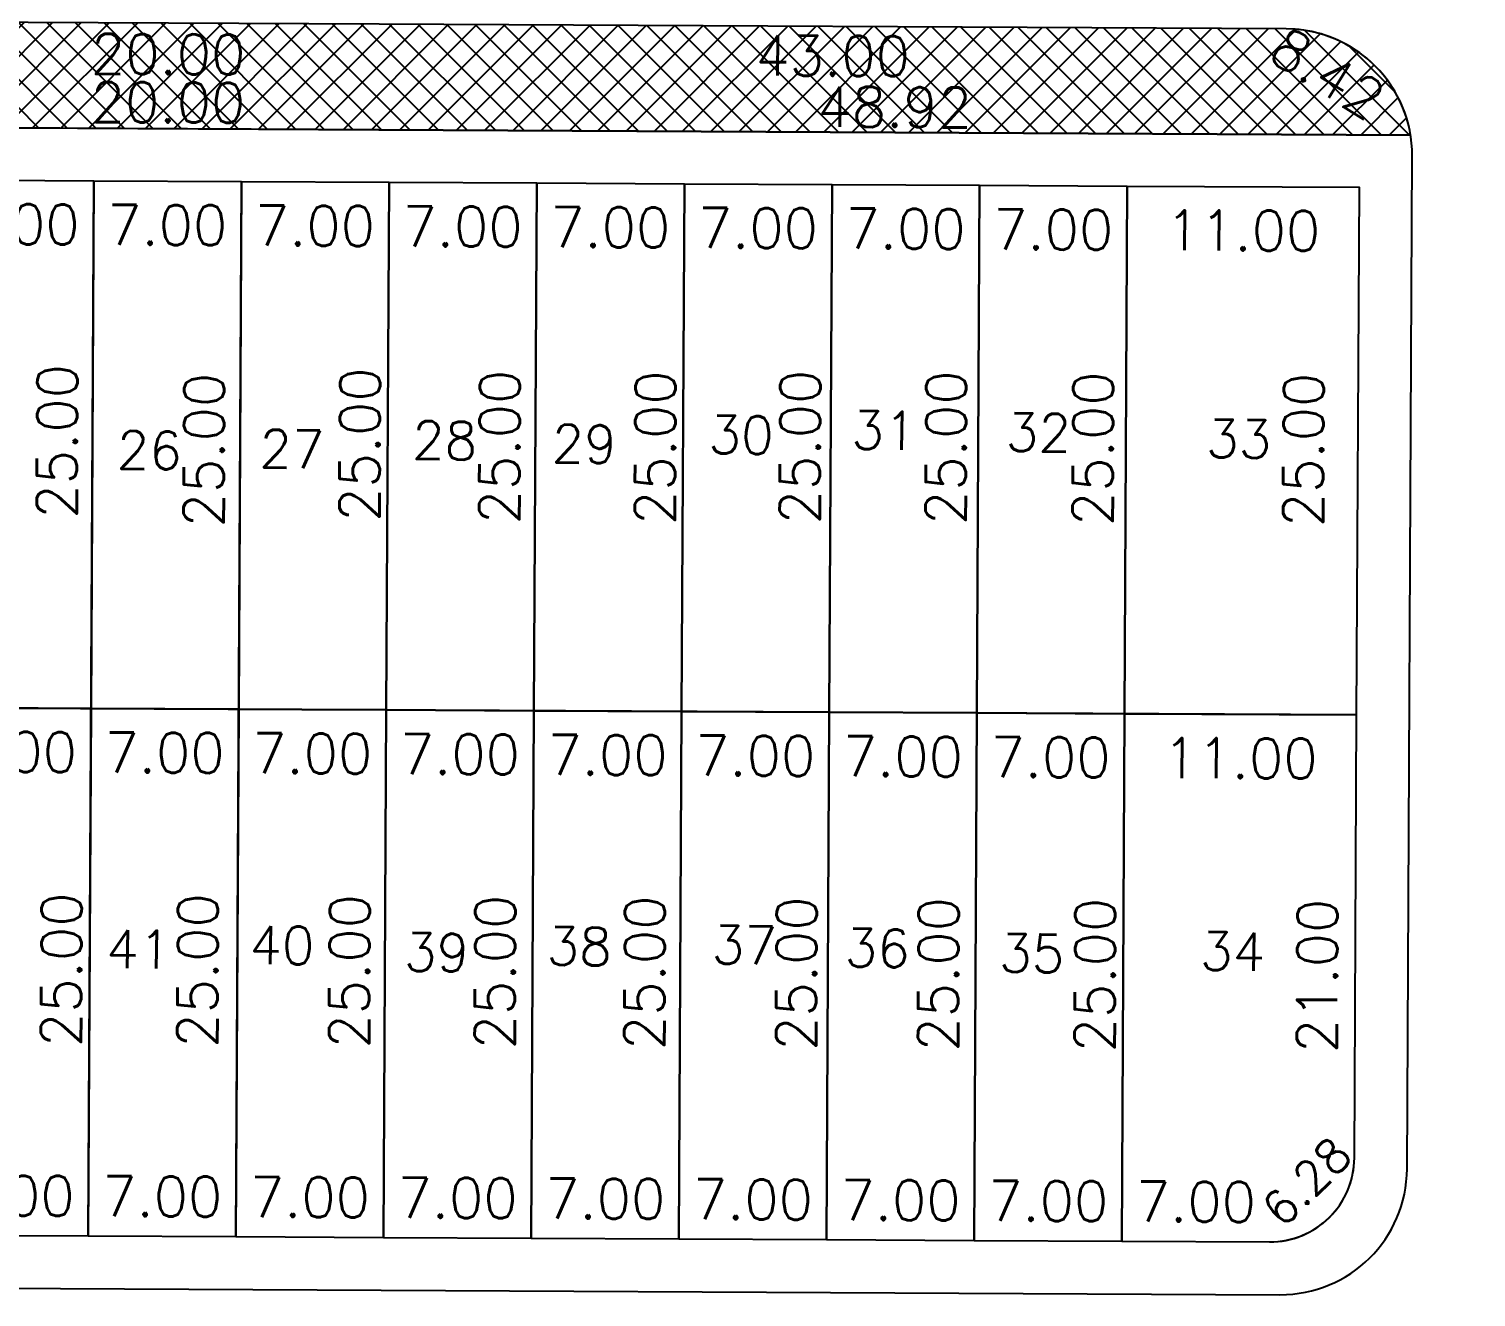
# Model space of a CAD drawing. Header units: millimetres. Extents: x -4430026 to 4783824, y 584 to 9593110.
# Drawn here: x 1803.3 to 1871.9, y 1332.9 to 1393 of the extents above; entities that cross this region are included whole.
import ezdxf
from ezdxf.enums import TextEntityAlignment as Align

# ---------------------------------------------------------------- set-up
doc = ezdxf.new("R2010")
doc.units = ezdxf.units.MM
doc.linetypes.add('CONTINUO', pattern=[0])
for name, color, linetype in [('Bra-Rua Calçadas', 1, 'Continuous'), ('Calçada', 1, 'Continuous'), ('Cota', 8, 'Continuous'), ('Cota Curvas', 2, 'Continuous'), ('Lotes', 2, 'Continuous'), ('Nomes de Ruas', 3, 'Continuous'), ('Numero de lotes', 5, 'Continuous'), ('Área Verde Alameda etc.', 92, 'Continuous')]:
    doc.layers.add(name, color=color, linetype=linetype)
doc.styles.add('arcad1', font='romans.shx')
doc.styles.add('ARIAL', font='arial.ttf', dxfattribs={"height": 0.25})
doc.styles.add('ROMANS', font='romans.shx')
doc.dimstyles.new('BOLA100', dxfattribs={"dimscale": 0, "dimtxt": 1.9, "dimasz": 0.18, "dimexe": 0.18, "dimexo": 0.063, "dimgap": 0, "dimtad": 1, "dimzin": 4, "dimdsep": 46, "dimtxsty": 'ROMANS', "dimcen": 0.09, "dimse1": 1, "dimse2": 1, "dimsd1": 1, "dimsd2": 1, "dimclrt": 256, "dimaunit": 1, "dimadec": 4, "dimazin": 0, "dimtfac": 1.2, "dimtix": 1, "dimtmove": 2, "dimatfit": 3, "dimfxl": 1, "dimtvp": 2, "dimtolj": 1, "dimtzin": 4, "dimarcsym": 0})

# ---------------------------------------------------------------- blocks, each defined once
blk = doc.blocks.new('*D4234')
at = {"layer": 'DEFPOINTS', "color": 0}
for p in [(1808.307, 1385.983), (1805.486, 1360.997), (1808.178, 1360.983)]:
    blk.add_point(p, dxfattribs=at)
at = {"layer": 'Cota', "insert": (1804.6, 1373.502), "char_height": 1.9, "attachment_point": 5, "rotation": 89.70531, "style": 'ROMANS'}
blk.add_mtext('\\A1;25.00', dxfattribs=at)
blk = doc.blocks.new('*D4235')
at = {"layer": 'DEFPOINTS', "color": 0}
for p in [(1815.808, 1385.565), (1812.448, 1360.581), (1815.68, 1360.565)]:
    blk.add_point(p, dxfattribs=at)
at = {"layer": 'Cota', "insert": (1811.562, 1373.086), "char_height": 1.9, "attachment_point": 5, "rotation": 89.70531, "style": 'ROMANS'}
blk.add_mtext('\\A1;25.00', dxfattribs=at)
blk = doc.blocks.new('*D4236')
at = {"layer": 'DEFPOINTS', "color": 0}
for p in [(1822.998, 1385.828), (1819.836, 1360.844), (1822.87, 1360.829)]:
    blk.add_point(p, dxfattribs=at)
at = {"layer": 'Cota', "insert": (1818.95, 1373.349), "char_height": 1.9, "attachment_point": 5, "rotation": 89.70531, "style": 'ROMANS'}
blk.add_mtext('\\A1;25.00', dxfattribs=at)
blk = doc.blocks.new('*D4237')
at = {"layer": 'DEFPOINTS', "color": 0}
for p in [(1829.723, 1385.713), (1826.463, 1360.729), (1829.594, 1360.713)]:
    blk.add_point(p, dxfattribs=at)
at = {"layer": 'Cota', "insert": (1825.577, 1373.234), "char_height": 1.9, "attachment_point": 5, "rotation": 89.70531, "style": 'ROMANS'}
blk.add_mtext('\\A1;25.00', dxfattribs=at)
blk = doc.blocks.new('*D4238')
at = {"layer": 'DEFPOINTS', "color": 0}
for p in [(1837.01, 1385.679), (1833.841, 1360.695), (1836.882, 1360.679)]:
    blk.add_point(p, dxfattribs=at)
at = {"layer": 'Cota', "insert": (1832.955, 1373.2), "char_height": 1.9, "attachment_point": 5, "rotation": 89.70531, "style": 'ROMANS'}
blk.add_mtext('\\A1;25.00', dxfattribs=at)
blk = doc.blocks.new('*D4239')
at = {"layer": 'DEFPOINTS', "color": 0}
for p in [(1843.679, 1385.713), (1840.707, 1360.728), (1843.551, 1360.713)]:
    blk.add_point(p, dxfattribs=at)
at = {"layer": 'Cota', "insert": (1839.821, 1373.233), "char_height": 1.9, "attachment_point": 5, "rotation": 89.70531, "style": 'ROMANS'}
blk.add_mtext('\\A1;25.00', dxfattribs=at)
blk = doc.blocks.new('*D4240')
at = {"layer": 'DEFPOINTS', "color": 0}
for p in [(1850.87, 1385.681), (1847.626, 1360.698), (1850.742, 1360.682)]:
    blk.add_point(p, dxfattribs=at)
at = {"layer": 'Cota', "insert": (1846.74, 1373.202), "char_height": 1.9, "attachment_point": 5, "rotation": 89.70531, "style": 'ROMANS'}
blk.add_mtext('\\A1;25.00', dxfattribs=at)
blk = doc.blocks.new('*D4241')
at = {"layer": 'DEFPOINTS', "color": 0}
for p in [(1857.412, 1385.635), (1854.593, 1360.649), (1857.284, 1360.635)]:
    blk.add_point(p, dxfattribs=at)
at = {"layer": 'Cota', "insert": (1853.708, 1373.154), "char_height": 1.9, "attachment_point": 5, "rotation": 89.70531, "style": 'ROMANS'}
blk.add_mtext('\\A1;25.00', dxfattribs=at)
blk = doc.blocks.new('*D4242')
at = {"layer": 'DEFPOINTS', "color": 0}
for p in [(1868.259, 1385.575), (1864.572, 1360.593), (1868.13, 1360.575)]:
    blk.add_point(p, dxfattribs=at)
at = {"layer": 'Cota', "insert": (1863.686, 1373.098), "char_height": 1.9, "attachment_point": 5, "rotation": 89.70531, "style": 'ROMANS'}
blk.add_mtext('\\A1;25.00', dxfattribs=at)
blk = doc.blocks.new('*D4243')
at = {"layer": 'DEFPOINTS', "color": 0}
for p in [(1857.508, 1360.682), (1854.689, 1335.696), (1857.38, 1335.682)]:
    blk.add_point(p, dxfattribs=at)
at = {"layer": 'Cota', "insert": (1853.804, 1348.201), "char_height": 1.9, "attachment_point": 5, "rotation": 89.70531, "style": 'ROMANS'}
blk.add_mtext('\\A1;25.00', dxfattribs=at)
blk = doc.blocks.new('*D4244')
at = {"layer": 'DEFPOINTS', "color": 0}
for p in [(1850.508, 1360.718), (1847.264, 1335.734), (1850.38, 1335.718)]:
    blk.add_point(p, dxfattribs=at)
at = {"layer": 'Cota', "insert": (1846.379, 1348.239), "char_height": 1.9, "attachment_point": 5, "rotation": 89.70531, "style": 'ROMANS'}
blk.add_mtext('\\A1;25.00', dxfattribs=at)
blk = doc.blocks.new('*D4245')
at = {"layer": 'DEFPOINTS', "color": 0}
for p in [(1843.508, 1360.754), (1840.536, 1335.769), (1843.38, 1335.754)]:
    blk.add_point(p, dxfattribs=at)
at = {"layer": 'Cota', "insert": (1839.65, 1348.273), "char_height": 1.9, "attachment_point": 5, "rotation": 89.70531, "style": 'ROMANS'}
blk.add_mtext('\\A1;25.00', dxfattribs=at)
blk = doc.blocks.new('*D4246')
at = {"layer": 'DEFPOINTS', "color": 0}
for p in [(1836.509, 1360.79), (1833.339, 1335.806), (1836.38, 1335.79)]:
    blk.add_point(p, dxfattribs=at)
at = {"layer": 'Cota', "insert": (1832.453, 1348.31), "char_height": 1.9, "attachment_point": 5, "rotation": 89.70531, "style": 'ROMANS'}
blk.add_mtext('\\A1;25.00', dxfattribs=at)
blk = doc.blocks.new('*D4247')
at = {"layer": 'DEFPOINTS', "color": 0}
for p in [(1829.509, 1360.826), (1826.249, 1335.842), (1829.38, 1335.826)]:
    blk.add_point(p, dxfattribs=at)
at = {"layer": 'Cota', "insert": (1825.363, 1348.347), "char_height": 1.9, "attachment_point": 5, "rotation": 89.70531, "style": 'ROMANS'}
blk.add_mtext('\\A1;25.00', dxfattribs=at)
blk = doc.blocks.new('*D4248')
at = {"layer": 'DEFPOINTS', "color": 0}
for p in [(1822.509, 1360.862), (1819.346, 1335.878), (1822.38, 1335.862)]:
    blk.add_point(p, dxfattribs=at)
at = {"layer": 'Cota', "insert": (1818.46, 1348.382), "char_height": 1.9, "attachment_point": 5, "rotation": 89.70531, "style": 'ROMANS'}
blk.add_mtext('\\A1;25.00', dxfattribs=at)
blk = doc.blocks.new('*D4249')
at = {"layer": 'DEFPOINTS', "color": 0}
for p in [(1815.509, 1360.898), (1812.148, 1335.915), (1815.38, 1335.898)]:
    blk.add_point(p, dxfattribs=at)
at = {"layer": 'Cota', "insert": (1811.263, 1348.419), "char_height": 1.9, "attachment_point": 5, "rotation": 89.70531, "style": 'ROMANS'}
blk.add_mtext('\\A1;25.00', dxfattribs=at)
blk = doc.blocks.new('*D4250')
at = {"layer": 'DEFPOINTS', "color": 0}
for p in [(1808.509, 1360.934), (1805.688, 1335.948), (1808.38, 1335.934)]:
    blk.add_point(p, dxfattribs=at)
at = {"layer": 'Cota', "insert": (1804.802, 1348.453), "char_height": 1.9, "attachment_point": 5, "rotation": 89.70531, "style": 'ROMANS'}
blk.add_mtext('\\A1;25.00', dxfattribs=at)
blk = doc.blocks.new('*D4270')
at = {"layer": 'DEFPOINTS', "color": 0}
for p in [(1855.338, 1385.588), (1866.338, 1385.531), (1855.322, 1382.57)]:
    blk.add_point(p, dxfattribs=at)
at = {"layer": 'Cota', "insert": (1860.827, 1383.492), "char_height": 1.9, "attachment_point": 5, "rotation": 359.70531, "style": 'ROMANS'}
blk.add_mtext('\\A1;11.00', dxfattribs=at)
blk = doc.blocks.new('*D4271')
at = {"layer": 'DEFPOINTS', "color": 0}
for p in [(1848.338, 1385.624), (1855.338, 1385.588), (1848.322, 1382.606)]:
    blk.add_point(p, dxfattribs=at)
at = {"layer": 'Cota', "insert": (1851.827, 1383.538), "char_height": 1.9, "attachment_point": 5, "rotation": 359.70531, "style": 'ROMANS'}
blk.add_mtext('\\A1;7.00', dxfattribs=at)
blk = doc.blocks.new('*D4272')
at = {"layer": 'DEFPOINTS', "color": 0}
for p in [(1841.338, 1385.66), (1848.338, 1385.624), (1841.323, 1382.642)]:
    blk.add_point(p, dxfattribs=at)
at = {"layer": 'Cota', "insert": (1844.827, 1383.574), "char_height": 1.9, "attachment_point": 5, "rotation": 359.70531, "style": 'ROMANS'}
blk.add_mtext('\\A1;7.00', dxfattribs=at)
blk = doc.blocks.new('*D4273')
at = {"layer": 'DEFPOINTS', "color": 0}
for p in [(1834.338, 1385.696), (1841.338, 1385.66), (1834.323, 1382.678)]:
    blk.add_point(p, dxfattribs=at)
at = {"layer": 'Cota', "insert": (1837.827, 1383.61), "char_height": 1.9, "attachment_point": 5, "rotation": 359.70531, "style": 'ROMANS'}
blk.add_mtext('\\A1;7.00', dxfattribs=at)
blk = doc.blocks.new('*D4274')
at = {"layer": 'DEFPOINTS', "color": 0}
for p in [(1827.338, 1385.732), (1834.338, 1385.696), (1827.323, 1382.714)]:
    blk.add_point(p, dxfattribs=at)
at = {"layer": 'Cota', "insert": (1830.828, 1383.646), "char_height": 1.9, "attachment_point": 5, "rotation": 359.70531, "style": 'ROMANS'}
blk.add_mtext('\\A1;7.00', dxfattribs=at)
blk = doc.blocks.new('*D4275')
at = {"layer": 'DEFPOINTS', "color": 0}
for p in [(1820.338, 1385.768), (1827.338, 1385.732), (1820.323, 1382.75)]:
    blk.add_point(p, dxfattribs=at)
at = {"layer": 'Cota', "insert": (1823.828, 1383.682), "char_height": 1.9, "attachment_point": 5, "rotation": 359.70531, "style": 'ROMANS'}
blk.add_mtext('\\A1;7.00', dxfattribs=at)
blk = doc.blocks.new('*D4276')
at = {"layer": 'DEFPOINTS', "color": 0}
for p in [(1813.338, 1385.804), (1820.338, 1385.768), (1813.323, 1382.786)]:
    blk.add_point(p, dxfattribs=at)
at = {"layer": 'Cota', "insert": (1816.828, 1383.718), "char_height": 1.9, "attachment_point": 5, "rotation": 359.70531, "style": 'ROMANS'}
blk.add_mtext('\\A1;7.00', dxfattribs=at)
blk = doc.blocks.new('*D4277')
at = {"layer": 'DEFPOINTS', "color": 0}
for p in [(1806.339, 1385.84), (1813.338, 1385.804), (1806.323, 1382.822)]:
    blk.add_point(p, dxfattribs=at)
at = {"layer": 'Cota', "insert": (1809.828, 1383.754), "char_height": 1.9, "attachment_point": 5, "rotation": 359.70531, "style": 'ROMANS'}
blk.add_mtext('\\A1;7.00', dxfattribs=at)
blk = doc.blocks.new('*D4278')
at = {"layer": 'DEFPOINTS', "color": 0}
for p in [(1799.339, 1385.876), (1806.339, 1385.84), (1799.323, 1382.858)]:
    blk.add_point(p, dxfattribs=at)
at = {"layer": 'Cota', "insert": (1802.828, 1383.79), "char_height": 1.9, "attachment_point": 5, "rotation": 359.70531, "style": 'ROMANS'}
blk.add_mtext('\\A1;7.00', dxfattribs=at)
blk = doc.blocks.new('*D4286')
at = {"layer": 'DEFPOINTS', "color": 0}
for p in [(1855.209, 1360.588), (1866.209, 1360.531), (1855.194, 1357.556)]:
    blk.add_point(p, dxfattribs=at)
at = {"layer": 'Cota', "insert": (1860.699, 1358.477), "char_height": 1.9, "attachment_point": 5, "rotation": 359.70531, "style": 'ROMANS'}
blk.add_mtext('\\A1;11.00', dxfattribs=at)
blk = doc.blocks.new('*D4287')
at = {"layer": 'DEFPOINTS', "color": 0}
for p in [(1855.086, 1336.523), (1855.081, 1335.588), (1862.081, 1335.552)]:
    blk.add_point(p, dxfattribs=at)
at = {"layer": 'Cota', "insert": (1858.59, 1337.455), "char_height": 1.9, "attachment_point": 5, "rotation": 359.70531, "style": 'ROMANS'}
blk.add_mtext('\\A1;7.00', dxfattribs=at)
blk = doc.blocks.new('*D4288')
at = {"layer": 'DEFPOINTS', "color": 0}
for p in [(1848.086, 1336.559), (1848.081, 1335.624), (1855.081, 1335.588)]:
    blk.add_point(p, dxfattribs=at)
at = {"layer": 'Cota', "insert": (1851.59, 1337.491), "char_height": 1.9, "attachment_point": 5, "rotation": 359.70531, "style": 'ROMANS'}
blk.add_mtext('\\A1;7.00', dxfattribs=at)
blk = doc.blocks.new('*D4289')
at = {"layer": 'DEFPOINTS', "color": 0}
for p in [(1841.086, 1336.595), (1841.081, 1335.66), (1848.081, 1335.624)]:
    blk.add_point(p, dxfattribs=at)
at = {"layer": 'Cota', "insert": (1844.591, 1337.527), "char_height": 1.9, "attachment_point": 5, "rotation": 359.70531, "style": 'ROMANS'}
blk.add_mtext('\\A1;7.00', dxfattribs=at)
blk = doc.blocks.new('*D4290')
at = {"layer": 'DEFPOINTS', "color": 0}
for p in [(1834.086, 1336.631), (1834.081, 1335.696), (1841.081, 1335.66)]:
    blk.add_point(p, dxfattribs=at)
at = {"layer": 'Cota', "insert": (1837.591, 1337.563), "char_height": 1.9, "attachment_point": 5, "rotation": 359.70531, "style": 'ROMANS'}
blk.add_mtext('\\A1;7.00', dxfattribs=at)
blk = doc.blocks.new('*D4291')
at = {"layer": 'DEFPOINTS', "color": 0}
for p in [(1827.086, 1336.667), (1827.081, 1335.732), (1834.081, 1335.696)]:
    blk.add_point(p, dxfattribs=at)
at = {"layer": 'Cota', "insert": (1830.591, 1337.599), "char_height": 1.9, "attachment_point": 5, "rotation": 359.70531, "style": 'ROMANS'}
blk.add_mtext('\\A1;7.00', dxfattribs=at)
blk = doc.blocks.new('*D4292')
at = {"layer": 'DEFPOINTS', "color": 0}
for p in [(1820.086, 1336.703), (1820.081, 1335.768), (1827.081, 1335.732)]:
    blk.add_point(p, dxfattribs=at)
at = {"layer": 'Cota', "insert": (1823.591, 1337.635), "char_height": 1.9, "attachment_point": 5, "rotation": 359.70531, "style": 'ROMANS'}
blk.add_mtext('\\A1;7.00', dxfattribs=at)
blk = doc.blocks.new('*D4293')
at = {"layer": 'DEFPOINTS', "color": 0}
for p in [(1813.086, 1336.739), (1813.081, 1335.804), (1820.081, 1335.768)]:
    blk.add_point(p, dxfattribs=at)
at = {"layer": 'Cota', "insert": (1816.591, 1337.671), "char_height": 1.9, "attachment_point": 5, "rotation": 359.70531, "style": 'ROMANS'}
blk.add_mtext('\\A1;7.00', dxfattribs=at)
blk = doc.blocks.new('*D4294')
at = {"layer": 'DEFPOINTS', "color": 0}
for p in [(1806.086, 1336.775), (1806.081, 1335.84), (1813.081, 1335.804)]:
    blk.add_point(p, dxfattribs=at)
at = {"layer": 'Cota', "insert": (1809.591, 1337.707), "char_height": 1.9, "attachment_point": 5, "rotation": 359.70531, "style": 'ROMANS'}
blk.add_mtext('\\A1;7.00', dxfattribs=at)
blk = doc.blocks.new('*D4295')
at = {"layer": 'DEFPOINTS', "color": 0}
for p in [(1799.086, 1336.811), (1799.081, 1335.876), (1806.081, 1335.84)]:
    blk.add_point(p, dxfattribs=at)
at = {"layer": 'Cota', "insert": (1802.591, 1337.743), "char_height": 1.9, "attachment_point": 5, "rotation": 359.70531, "style": 'ROMANS'}
blk.add_mtext('\\A1;7.00', dxfattribs=at)
blk = doc.blocks.new('*D4307')
at = {"layer": 'DEFPOINTS', "color": 0}
for p in [(1848.209, 1360.624), (1855.209, 1360.588), (1848.194, 1357.592)]:
    blk.add_point(p, dxfattribs=at)
at = {"layer": 'Cota', "insert": (1851.699, 1358.524), "char_height": 1.9, "attachment_point": 5, "rotation": 359.70531, "style": 'ROMANS'}
blk.add_mtext('\\A1;7.00', dxfattribs=at)
blk = doc.blocks.new('*D4308')
at = {"layer": 'DEFPOINTS', "color": 0}
for p in [(1841.209, 1360.66), (1848.209, 1360.624), (1841.194, 1357.628)]:
    blk.add_point(p, dxfattribs=at)
at = {"layer": 'Cota', "insert": (1844.699, 1358.56), "char_height": 1.9, "attachment_point": 5, "rotation": 359.70531, "style": 'ROMANS'}
blk.add_mtext('\\A1;7.00', dxfattribs=at)
blk = doc.blocks.new('*D4309')
at = {"layer": 'DEFPOINTS', "color": 0}
for p in [(1834.21, 1360.696), (1841.209, 1360.66), (1834.194, 1357.664)]:
    blk.add_point(p, dxfattribs=at)
at = {"layer": 'Cota', "insert": (1837.699, 1358.596), "char_height": 1.9, "attachment_point": 5, "rotation": 359.70531, "style": 'ROMANS'}
blk.add_mtext('\\A1;7.00', dxfattribs=at)
blk = doc.blocks.new('*D4310')
at = {"layer": 'DEFPOINTS', "color": 0}
for p in [(1827.21, 1360.732), (1834.21, 1360.696), (1827.194, 1357.7)]:
    blk.add_point(p, dxfattribs=at)
at = {"layer": 'Cota', "insert": (1830.699, 1358.632), "char_height": 1.9, "attachment_point": 5, "rotation": 359.70531, "style": 'ROMANS'}
blk.add_mtext('\\A1;7.00', dxfattribs=at)
blk = doc.blocks.new('*D4311')
at = {"layer": 'DEFPOINTS', "color": 0}
for p in [(1820.21, 1360.768), (1827.21, 1360.732), (1820.194, 1357.736)]:
    blk.add_point(p, dxfattribs=at)
at = {"layer": 'Cota', "insert": (1823.699, 1358.668), "char_height": 1.9, "attachment_point": 5, "rotation": 359.70531, "style": 'ROMANS'}
blk.add_mtext('\\A1;7.00', dxfattribs=at)
blk = doc.blocks.new('*D4312')
at = {"layer": 'DEFPOINTS', "color": 0}
for p in [(1813.21, 1360.804), (1820.21, 1360.768), (1813.194, 1357.772)]:
    blk.add_point(p, dxfattribs=at)
at = {"layer": 'Cota', "insert": (1816.699, 1358.704), "char_height": 1.9, "attachment_point": 5, "rotation": 359.70531, "style": 'ROMANS'}
blk.add_mtext('\\A1;7.00', dxfattribs=at)
blk = doc.blocks.new('*D4313')
at = {"layer": 'DEFPOINTS', "color": 0}
for p in [(1806.21, 1360.84), (1813.21, 1360.804), (1806.194, 1357.808)]:
    blk.add_point(p, dxfattribs=at)
at = {"layer": 'Cota', "insert": (1809.699, 1358.74), "char_height": 1.9, "attachment_point": 5, "rotation": 359.70531, "style": 'ROMANS'}
blk.add_mtext('\\A1;7.00', dxfattribs=at)
blk = doc.blocks.new('*D4314')
at = {"layer": 'DEFPOINTS', "color": 0}
for p in [(1799.21, 1360.876), (1806.21, 1360.84), (1799.194, 1357.844)]:
    blk.add_point(p, dxfattribs=at)
at = {"layer": 'Cota', "insert": (1802.699, 1358.776), "char_height": 1.9, "attachment_point": 5, "rotation": 359.70531, "style": 'ROMANS'}
blk.add_mtext('\\A1;7.00', dxfattribs=at)
blk = doc.blocks.new('*D7383')
at = {"layer": 'DEFPOINTS', "color": 0}
for p in [(1799.877, 1393.373), (1819.877, 1393.27), (1819.864, 1390.849)]:
    blk.add_point(p, dxfattribs=at)
at = {"layer": 'Cota', "insert": (1809.869, 1391.85), "char_height": 1.9, "attachment_point": 5, "rotation": 359.70531, "style": 'ROMANS'}
blk.add_mtext('\\A1;20.00', dxfattribs=at)
blk = doc.blocks.new('*D7384')
at = {"layer": 'DEFPOINTS', "color": 0}
for p in [(1819.853, 1388.562), (1799.851, 1388.373), (1819.851, 1388.27)]:
    blk.add_point(p, dxfattribs=at)
at = {"layer": 'Cota', "insert": (1809.858, 1389.564), "char_height": 1.9, "attachment_point": 5, "rotation": 359.70531, "style": 'ROMANS'}
blk.add_mtext('\\A1;20.00', dxfattribs=at)
blk = doc.blocks.new('*D7385')
at = {"layer": 'DEFPOINTS', "color": 0}
for p in [(1819.877, 1393.27), (1862.876, 1393.049), (1862.864, 1390.713)]:
    blk.add_point(p, dxfattribs=at)
at = {"layer": 'Cota', "insert": (1841.37, 1391.774), "char_height": 1.9, "attachment_point": 5, "rotation": 359.70531, "style": 'ROMANS'}
blk.add_mtext('\\A1;43.00', dxfattribs=at)
blk = doc.blocks.new('*D7386')
at = {"layer": 'DEFPOINTS', "color": 0}
for p in [(1819.851, 1388.27), (1868.767, 1388.019), (1868.768, 1388.269)]:
    blk.add_point(p, dxfattribs=at)
at = {"layer": 'Cota', "insert": (1844.315, 1389.344), "char_height": 1.9, "attachment_point": 5, "rotation": 359.70531, "style": 'ROMANS'}
blk.add_mtext('\\A1;48.92', dxfattribs=at)

msp = doc.modelspace()

# ---------------------------------------------------------------- hatches: boundary and pattern name
at = {"layer": 'Área Verde Alameda etc.'}
h = msp.add_hatch(dxfattribs=at)
h.set_pattern_fill('ANSI37', color=256, scale=0.3, style=0)
h.set_pattern_definition([(45, (-350710.31295, -9590084.73025), (-0.67351920908, 0.67351920908), []), (135, (-350710.31295, -9590084.73025), (-0.67351920908, -0.67351920908), [])])
h.paths.add_polyline_path([(1862.876, 1393.049), (1819.877, 1393.27), (1799.877, 1393.373), (1748.472, 1393.637, -0.152407), (1678.063, 1416.007), (1655.081, 1432.074, 0.151755), (1652.82, 1432.795, 0.254017), (1649.451, 1430.999), (1648.959, 1430.253), (1675.198, 1411.91), (1675.249, 1411.874, 0.152285), (1748.447, 1388.637), (1799.851, 1388.373), (1819.851, 1388.27), (1868.767, 1388.019, 0.075214), (1868.215, 1389.727, 0.282974)])

# ---------------------------------------------------------------- linework, layer by layer
at = {"layer": 'Bra-Rua Calçadas'}
msp.add_lwpolyline([(1678.063, 1416.007), (1655.081, 1432.074, 0.151755), (1652.82, 1432.795, 0.254017), (1649.451, 1430.999), (1648.959, 1430.253), (1675.198, 1411.91), (1675.249, 1411.874, 0.152285), (1748.447, 1388.637), (1799.851, 1388.373), (1819.851, 1388.27), (1868.767, 1388.019, 0.075214), (1868.215, 1389.727, 0.282974), (1862.876, 1393.049), (1819.877, 1393.27), (1799.877, 1393.373), (1748.472, 1393.637, -0.152407)], format="xyb", close=True, dxfattribs=at)
at = {"layer": 'Calçada', "lineweight": -3}
for p, q in [((1819.851, 1388.27), (1799.851, 1388.373)), ((1868.767, 1388.019), (1819.851, 1388.27)), ((1868.599, 1339.019), (1868.845, 1387.018)), ((1868.599, 1339.019), (1868.845, 1387.018)), ((1709.728, 1333.836), (1862.568, 1333.05)), ((1709.728, 1333.836), (1862.568, 1333.05))]:
    msp.add_line(p, q, dxfattribs=at)
for centre, start, end in [((1862.845, 1387.049), 359.70531, 89.70531), ((1862.845, 1387.049), 359.70531, 89.70531), ((1862.599, 1339.05), 269.70531, 359.70531), ((1862.599, 1339.05), 269.70531, 359.70531)]:
    msp.add_arc(centre, 6, start, end, dxfattribs=at)
at = {"layer": 'Lotes', "linetype": 'CONTINUO', "lineweight": -3}
for p, q in [((1806.339, 1385.84), (1799.339, 1385.876)), ((1806.21, 1360.84), (1806.339, 1385.84)), ((1806.339, 1385.84), (1806.21, 1360.84)), ((1813.338, 1385.804), (1806.339, 1385.84)), ((1813.21, 1360.804), (1813.338, 1385.804)), ((1813.338, 1385.804), (1813.21, 1360.804)), ((1820.338, 1385.768), (1813.338, 1385.804)), ((1820.21, 1360.768), (1820.338, 1385.768)), ((1820.338, 1385.768), (1820.21, 1360.768)), ((1827.338, 1385.732), (1820.338, 1385.768)), ((1827.21, 1360.732), (1827.338, 1385.732)), ((1827.338, 1385.732), (1827.21, 1360.732)), ((1834.338, 1385.696), (1827.338, 1385.732)), ((1834.21, 1360.696), (1834.338, 1385.696)), ((1834.338, 1385.696), (1834.21, 1360.696)), ((1841.338, 1385.66), (1834.338, 1385.696)), ((1841.338, 1385.66), (1841.209, 1360.66)), ((1841.209, 1360.66), (1841.338, 1385.66)), ((1841.338, 1385.66), (1841.209, 1360.66)), ((1848.338, 1385.624), (1841.338, 1385.66)), ((1848.338, 1385.624), (1841.338, 1385.66)), ((1848.209, 1360.624), (1848.338, 1385.624)), ((1848.338, 1385.624), (1848.209, 1360.624)), ((1848.209, 1360.624), (1848.338, 1385.624)), ((1855.338, 1385.588), (1848.338, 1385.624)), ((1855.338, 1385.588), (1855.209, 1360.588)), ((1855.209, 1360.588), (1855.338, 1385.588)), ((1866.338, 1385.531), (1855.338, 1385.588)), ((1866.209, 1360.531), (1866.338, 1385.531)), ((1805.71, 1360.843), (1799.21, 1360.876)), ((1799.21, 1360.876), (1805.71, 1360.843)), ((1806.21, 1360.84), (1805.71, 1360.843)), ((1805.71, 1360.843), (1806.21, 1360.84)), ((1806.21, 1360.84), (1806.081, 1335.84)), ((1806.081, 1335.84), (1806.21, 1360.84)), ((1813.21, 1360.804), (1806.21, 1360.84)), ((1806.21, 1360.84), (1813.21, 1360.804)), ((1813.21, 1360.804), (1813.081, 1335.804)), ((1813.081, 1335.804), (1813.21, 1360.804)), ((1816.21, 1360.788), (1813.21, 1360.804)), ((1813.21, 1360.804), (1816.21, 1360.788)), ((1820.21, 1360.768), (1816.21, 1360.788)), ((1816.21, 1360.788), (1820.21, 1360.768)), ((1820.21, 1360.768), (1820.081, 1335.768)), ((1820.081, 1335.768), (1820.21, 1360.768)), ((1827.21, 1360.732), (1820.21, 1360.768)), ((1820.21, 1360.768), (1827.21, 1360.732)), ((1827.21, 1360.732), (1827.081, 1335.732)), ((1827.081, 1335.732), (1827.21, 1360.732)), ((1834.21, 1360.696), (1827.21, 1360.732)), ((1827.21, 1360.732), (1834.21, 1360.696)), ((1834.21, 1360.696), (1834.081, 1335.696)), ((1834.081, 1335.696), (1834.21, 1360.696)), ((1841.209, 1360.66), (1834.21, 1360.696)), ((1834.21, 1360.696), (1841.209, 1360.66)), ((1841.209, 1360.66), (1841.081, 1335.66)), ((1841.081, 1335.66), (1841.209, 1360.66)), ((1841.209, 1360.66), (1848.209, 1360.624)), ((1848.209, 1360.624), (1841.209, 1360.66)), ((1841.209, 1360.66), (1848.209, 1360.624)), ((1848.209, 1360.624), (1848.081, 1335.624)), ((1848.081, 1335.624), (1848.209, 1360.624)), ((1848.209, 1360.624), (1855.209, 1360.588)), ((1855.209, 1360.588), (1848.209, 1360.624)), ((1855.209, 1360.588), (1855.081, 1335.588)), ((1855.081, 1335.588), (1855.209, 1360.588)), ((1866.209, 1360.531), (1855.209, 1360.588)), ((1855.209, 1360.588), (1866.209, 1360.531)), ((1866.101, 1339.532), (1866.209, 1360.531)), ((1799.081, 1335.876), (1806.081, 1335.84)), ((1806.081, 1335.84), (1813.081, 1335.804)), ((1813.081, 1335.804), (1820.081, 1335.768)), ((1820.081, 1335.768), (1827.081, 1335.732)), ((1827.081, 1335.732), (1834.081, 1335.696)), ((1834.081, 1335.696), (1841.081, 1335.66)), ((1841.081, 1335.66), (1848.081, 1335.624)), ((1848.081, 1335.624), (1855.081, 1335.588)), ((1855.081, 1335.588), (1862.081, 1335.552))]:
    msp.add_line(p, q, dxfattribs=at)
at = {"layer": 'Lotes', "lineweight": -3, "ltscale": 10}
for p, q in [((1806.081, 1335.84), (1806.339, 1385.84)), ((1813.081, 1335.804), (1813.338, 1385.804)), ((1820.081, 1335.768), (1820.338, 1385.768)), ((1827.081, 1335.732), (1827.338, 1385.732)), ((1834.081, 1335.696), (1834.338, 1385.696)), ((1841.081, 1335.66), (1841.338, 1385.66)), ((1848.081, 1335.624), (1848.338, 1385.624)), ((1855.081, 1335.588), (1855.338, 1385.588)), ((1805.71, 1360.843), (1779.228, 1360.979)), ((1805.71, 1360.843), (1816.21, 1360.788)), ((1866.209, 1360.531), (1816.21, 1360.788))]:
    msp.add_line(p, q, dxfattribs=at)
at = {"layer": 'Lotes'}
for points in [[(1799.339, 1385.876), (1799.21, 1360.876), (1805.71, 1360.843), (1806.21, 1360.84), (1806.339, 1385.84)], [(1806.339, 1385.84), (1806.21, 1360.84), (1813.21, 1360.804), (1813.338, 1385.804)], [(1813.338, 1385.804), (1813.21, 1360.804), (1816.21, 1360.788), (1820.21, 1360.768), (1820.338, 1385.768)], [(1820.338, 1385.768), (1820.21, 1360.768), (1827.21, 1360.732), (1827.338, 1385.732)], [(1827.338, 1385.732), (1827.21, 1360.732), (1834.21, 1360.696), (1834.338, 1385.696)], [(1834.338, 1385.696), (1834.21, 1360.696), (1841.209, 1360.66), (1841.338, 1385.66)], [(1841.338, 1385.66), (1841.209, 1360.66), (1848.209, 1360.624), (1848.338, 1385.624)], [(1848.338, 1385.624), (1848.209, 1360.624), (1855.209, 1360.588), (1855.338, 1385.588)], [(1855.338, 1385.588), (1855.209, 1360.588), (1866.209, 1360.531), (1866.338, 1385.531)], [(1799.21, 1360.876), (1799.081, 1335.876), (1806.081, 1335.84), (1806.21, 1360.84), (1805.71, 1360.843)], [(1806.21, 1360.84), (1806.081, 1335.84), (1813.081, 1335.804), (1813.21, 1360.804)], [(1813.21, 1360.804), (1813.081, 1335.804), (1820.081, 1335.768), (1820.21, 1360.768), (1816.21, 1360.788)], [(1820.21, 1360.768), (1820.081, 1335.768), (1827.081, 1335.732), (1827.21, 1360.732)], [(1827.21, 1360.732), (1827.081, 1335.732), (1834.081, 1335.696), (1834.21, 1360.696)], [(1834.21, 1360.696), (1834.081, 1335.696), (1841.081, 1335.66), (1841.209, 1360.66)], [(1841.209, 1360.66), (1841.081, 1335.66), (1848.081, 1335.624), (1848.209, 1360.624)], [(1848.209, 1360.624), (1848.081, 1335.624), (1855.081, 1335.588), (1855.209, 1360.588)]]:
    msp.add_lwpolyline(points, close=True, dxfattribs=at)
msp.add_lwpolyline([(1855.209, 1360.588), (1855.081, 1335.588), (1862.081, 1335.552, 0.414214), (1866.101, 1339.532), (1866.209, 1360.531)], format="xyb", close=True, dxfattribs=at)
at = {"layer": 'Lotes', "linetype": 'CONTINUO', "lineweight": -3}
msp.add_arc((1862.101, 1339.552), 4, 269.70531, 359.70531, dxfattribs=at)
at = {"layer": 'Área Verde Alameda etc.'}
msp.add_lwpolyline([(1678.063, 1416.007), (1655.081, 1432.074, 0.151755), (1652.82, 1432.795, 0.254017), (1649.451, 1430.999), (1648.959, 1430.253), (1675.198, 1411.91), (1675.249, 1411.874, 0.152285), (1748.447, 1388.637), (1799.851, 1388.373), (1819.851, 1388.27), (1868.767, 1388.019, 0.075214), (1868.215, 1389.727, 0.282974), (1862.876, 1393.049), (1819.877, 1393.27), (1799.877, 1393.373), (1748.472, 1393.637, -0.152407)], format="xyb", close=True, dxfattribs=at)

# ---------------------------------------------------------------- texts
at = {"layer": 'Cota', "style": 'ROMANS'}
msp.add_text('8.42', height=1.9, rotation=328.10506, dxfattribs=at).set_placement((1861.916, 1391.635))
at = {"layer": 'Cota', "insert": (1864.338, 1348.164, -51.854), "char_height": 1.9, "attachment_point": 5, "rotation": 89.70531, "style": 'ROMANS'}
msp.add_mtext('\\A1;21.00', dxfattribs=at)
at = {"layer": 'Cota Curvas', "insert": (1863.84, 1338.411, -51.854), "char_height": 1.6, "attachment_point": 5, "rotation": 44.70531, "style": 'ROMANS'}
msp.add_mtext('\\A1;6.28', dxfattribs=at)
at = {"layer": 'Nomes de Ruas', "extrusion": (-0.018393, -0.084669, 0.996239), "style": 'ARIAL'}
msp.add_text('RUA 5  .', height=4, rotation=102.96746, dxfattribs=at).set_placement((1548.33, 1686.55, -148.227), align=Align.MIDDLE_CENTER)
at = {"layer": 'Numero de lotes', "style": 'arcad1'}
for s, p in [('31', (1843.806, 1374.02, 103.708)), ('32', (1851.127, 1373.921, 103.708)), ('28', (1822.976, 1373.544, 103.708)), ('29', (1829.589, 1373.379, 103.708)), ('30', (1837.029, 1373.807, 103.708)), ('33', (1860.626, 1373.622, 103.708)), ('26', (1808.974, 1373.077, 103.708)), ('27', (1815.731, 1373.137, 103.708)), ('41', (1808.472, 1349.426, 103.708)), ('40', (1815.261, 1349.615, 103.708)), ('39', (1822.596, 1349.276, 103.708)), ('38', (1829.355, 1349.564, 103.708)), ('37', (1837.186, 1349.623, 103.708)), ('36', (1843.486, 1349.481, 103.708)), ('35', (1850.813, 1349.231, 103.708)), ('34', (1860.334, 1349.323, 103.708))]:
    msp.add_text(s, height=1.8, rotation=358.97539, dxfattribs=at).set_placement(p, align=Align.MIDDLE_CENTER)

# ---------------------------------------------------------------- dimensions: what is measured, and where the dimension line sits
at = {"layer": 'Cota'}
for p1, p2, distance, picture, middle in [((1799.877, 1393.373), (1819.877, 1393.27), -2.421, '*D7383', (1809.869, 1391.85)), ((1819.877, 1393.27), (1862.876, 1393.049), -2.336, '*D7385', (1841.37, 1391.774)), ((1799.851, 1388.373), (1819.851, 1388.27), 0.292, '*D7384', (1809.858, 1389.564)), ((1819.851, 1388.27), (1868.767, 1388.019), 0.25, '*D7386', (1844.315, 1389.344)), ((1808.307, 1385.983), (1808.178, 1360.983), -2.692, '*D4234', (1804.6, 1373.502)), ((1822.998, 1385.828), (1822.87, 1360.829), -3.034, '*D4236', (1818.95, 1373.349)), ((1815.808, 1385.565), (1815.68, 1360.565), -3.232, '*D4235', (1811.562, 1373.086)), ((1829.723, 1385.713), (1829.594, 1360.713), -3.132, '*D4237', (1825.577, 1373.234)), ((1837.01, 1385.679), (1836.882, 1360.679), -3.041, '*D4238', (1832.955, 1373.2)), ((1843.679, 1385.713), (1843.551, 1360.713), -2.844, '*D4239', (1839.821, 1373.233)), ((1850.87, 1385.681), (1850.742, 1360.682), -3.116, '*D4240', (1846.74, 1373.202)), ((1857.412, 1385.635), (1857.284, 1360.635), -2.69, '*D4241', (1853.708, 1373.154)), ((1866.338, 1385.531), (1855.338, 1385.588), 3.018, '*D4270', (1860.827, 1383.492)), ((1868.259, 1385.575), (1868.13, 1360.575), -3.558, '*D4242', (1863.686, 1373.098)), ((1866.209, 1360.531), (1855.209, 1360.588), 3.032, '*D4286', (1860.699, 1358.477)), ((1862.081, 1335.552), (1855.081, 1335.588), -0.935, '*D4287', (1858.59, 1337.455))]:
    dim = msp.add_aligned_dim(p1=p1, p2=p2, distance=distance, dimstyle='BOLA100', override={"dimscale": 1}, dxfattribs=at)
    dim.commit()
    dim.dimension.update_dxf_attribs({"geometry": picture, "text_midpoint": middle})
for base, p1, p2, angle, picture, middle in [((1799.323, 1382.858), (1806.339, 1385.84), (1799.339, 1385.876), 359.70531, '*D4278', (1802.828, 1383.79)), ((1806.323, 1382.822), (1813.338, 1385.804), (1806.339, 1385.84), 359.70531, '*D4277', (1809.828, 1383.754)), ((1813.323, 1382.786), (1820.338, 1385.768), (1813.338, 1385.804), 359.70531, '*D4276', (1816.828, 1383.718)), ((1820.323, 1382.75), (1827.338, 1385.732), (1820.338, 1385.768), 359.70531, '*D4275', (1823.828, 1383.682)), ((1827.323, 1382.714), (1834.338, 1385.696), (1827.338, 1385.732), 359.70531, '*D4274', (1830.828, 1383.646)), ((1834.323, 1382.678), (1841.338, 1385.66), (1834.338, 1385.696), 359.70531, '*D4273', (1837.827, 1383.61)), ((1841.323, 1382.642), (1848.338, 1385.624), (1841.338, 1385.66), 359.70531, '*D4272', (1844.827, 1383.574)), ((1848.322, 1382.606), (1855.338, 1385.588), (1848.338, 1385.624), 359.70531, '*D4271', (1851.827, 1383.538)), ((1799.194, 1357.844), (1806.21, 1360.84), (1799.21, 1360.876), 359.70531, '*D4314', (1802.699, 1358.776)), ((1805.688, 1335.948), (1808.509, 1360.934), (1808.38, 1335.934), 89.70531, '*D4250', (1804.802, 1348.453)), ((1806.194, 1357.808), (1813.21, 1360.804), (1806.21, 1360.84), 359.70531, '*D4313', (1809.699, 1358.74)), ((1812.148, 1335.915), (1815.509, 1360.898), (1815.38, 1335.898), 89.70531, '*D4249', (1811.263, 1348.419)), ((1813.194, 1357.772), (1820.21, 1360.768), (1813.21, 1360.804), 359.70531, '*D4312', (1816.699, 1358.704)), ((1819.346, 1335.878), (1822.509, 1360.862), (1822.38, 1335.862), 89.70531, '*D4248', (1818.46, 1348.382)), ((1820.194, 1357.736), (1827.21, 1360.732), (1820.21, 1360.768), 359.70531, '*D4311', (1823.699, 1358.668)), ((1826.249, 1335.842), (1829.509, 1360.826), (1829.38, 1335.826), 89.70531, '*D4247', (1825.363, 1348.347)), ((1827.194, 1357.7), (1834.21, 1360.696), (1827.21, 1360.732), 359.70531, '*D4310', (1830.699, 1358.632)), ((1833.339, 1335.806), (1836.509, 1360.79), (1836.38, 1335.79), 89.70531, '*D4246', (1832.453, 1348.31)), ((1834.194, 1357.664), (1841.209, 1360.66), (1834.21, 1360.696), 359.70531, '*D4309', (1837.699, 1358.596)), ((1840.536, 1335.769), (1843.508, 1360.754), (1843.38, 1335.754), 89.70531, '*D4245', (1839.65, 1348.273)), ((1841.194, 1357.628), (1848.209, 1360.624), (1841.209, 1360.66), 359.70531, '*D4308', (1844.699, 1358.56)), ((1847.264, 1335.734), (1850.508, 1360.718), (1850.38, 1335.718), 89.70531, '*D4244', (1846.379, 1348.239)), ((1848.194, 1357.592), (1855.209, 1360.588), (1848.209, 1360.624), 359.70531, '*D4307', (1851.699, 1358.524)), ((1854.689, 1335.696), (1857.508, 1360.682), (1857.38, 1335.682), 89.70531, '*D4243', (1853.804, 1348.201)), ((1799.086, 1336.811), (1806.081, 1335.84), (1799.081, 1335.876), 359.70531, '*D4295', (1802.591, 1337.743)), ((1806.086, 1336.775), (1813.081, 1335.804), (1806.081, 1335.84), 359.70531, '*D4294', (1809.591, 1337.707)), ((1813.086, 1336.739), (1820.081, 1335.768), (1813.081, 1335.804), 359.70531, '*D4293', (1816.591, 1337.671)), ((1820.086, 1336.703), (1827.081, 1335.732), (1820.081, 1335.768), 359.70531, '*D4292', (1823.591, 1337.635)), ((1827.086, 1336.667), (1834.081, 1335.696), (1827.081, 1335.732), 359.70531, '*D4291', (1830.591, 1337.599)), ((1834.086, 1336.631), (1841.081, 1335.66), (1834.081, 1335.696), 359.70531, '*D4290', (1837.591, 1337.563)), ((1841.086, 1336.595), (1848.081, 1335.624), (1841.081, 1335.66), 359.70531, '*D4289', (1844.591, 1337.527)), ((1848.086, 1336.559), (1855.081, 1335.588), (1848.081, 1335.624), 359.70531, '*D4288', (1851.59, 1337.491))]:
    dim = msp.add_linear_dim(base=base, p1=p1, p2=p2, angle=angle, dimstyle='BOLA100', override={"dimscale": 1}, dxfattribs=at)
    dim.commit()
    dim.dimension.update_dxf_attribs({"geometry": picture, "text_midpoint": middle})

doc.saveas('drawing.dxf')
